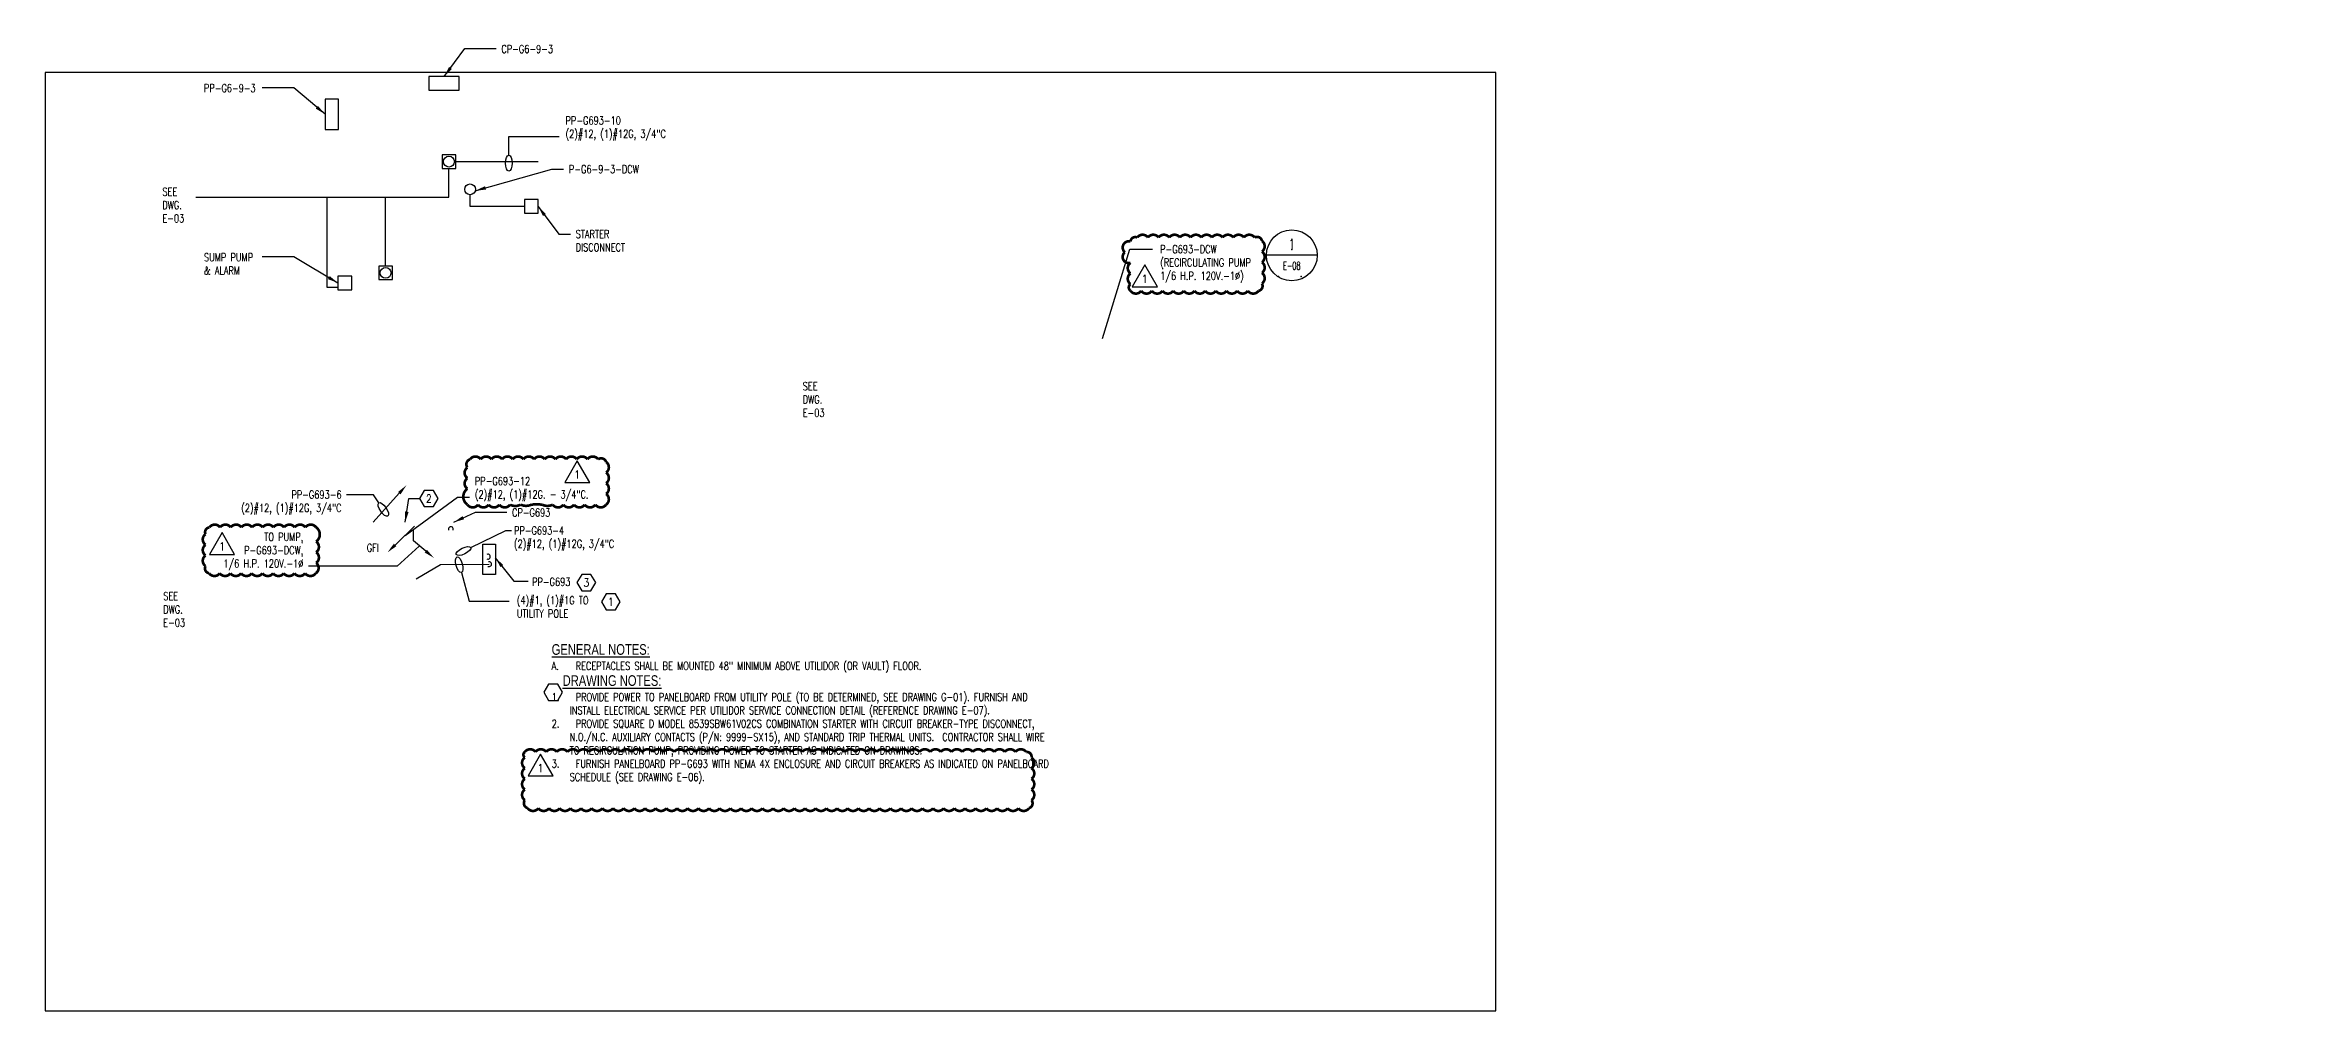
# Model space of a CAD drawing. Header units: inches. Extents: x 766 to 5092, y -413 to 715.
# Drawn here: x 2557 to 3825, y -413 to 131 of the extents above; entities that cross this region are included whole.
import ezdxf
from ezdxf import colors
from ezdxf.entities.mleader import LeaderData, LeaderLine
from ezdxf.enums import TextEntityAlignment as Align
from ezdxf.math import Vec2, Vec3

# ---------------------------------------------------------------- set-up
doc = ezdxf.new("R2010")
doc.units = ezdxf.units.IN
doc.header["$LTSCALE"] = 48
doc.header["$MEASUREMENT"] = 0
doc.layers.get('Defpoints').update_dxf_attribs({"color": 251})
for name, color, linetype in [('E-LIGHTS AND POWER', 91, 'Continuous'), ('E-LITE-IDEN', 41, 'Continuous'), ('E-LITE-WIRE', 40, 'Continuous'), ('E-POWER-IDEN', 71, 'Continuous'), ('E-POWR-IDEN', 71, 'Continuous'), ('E-POWR-IDEN @ 48', 71, 'Continuous'), ('E-POWR-PANL', 140, 'Continuous'), ('E-POWR-WIRE', 80, 'Continuous'), ('GENERAL NOTES', 41, 'Continuous'), ('GENERAL NOTES @ 48', 41, 'Continuous'), ('REV-1_E-04', 200, 'Continuous')]:
    doc.layers.add(name, color=color, linetype=linetype)
doc.layers.add('E-LITE', color=50, linetype='Continuous', lineweight=50)
doc.styles.add('Note', font='romans.shx', dxfattribs={"width": 0.85})
doc.styles.add('RomanS', font='romans.shx', dxfattribs={"width": 0.75})
doc.styles.get("Standard").update_dxf_attribs({"font": 'romans.shx', "width": 0.85})
doc.dimstyles.new('FH_Arrow_Leader', dxfattribs={"dimscale": 96, "dimtxt": 0.09375, "dimasz": 0.125, "dimexe": 0.0625, "dimexo": 0.0625, "dimgap": 0.09, "dimtad": 0, "dimtih": 1, "dimtoh": 1, "dimdec": 4, "dimzin": 0, "dimdsep": 46, "dimlunit": 4, "dimtxsty": 'RomanS', "dimcen": 0.09, "dimadec": 0, "dimazin": 0, "dimtfac": 1, "dimtdec": 4, "dimtofl": 0, "dimtmove": 0, "dimatfit": 3, "dimfxl": 1, "dimtolj": 1, "dimtzin": 0, "dimarcsym": 0})
doc.dimstyles.new('FH_Ellipse_Leader', dxfattribs={"dimscale": 96, "dimtxt": 0.09375, "dimasz": 0.06, "dimexe": 0.1875, "dimexo": 0.0625, "dimgap": 0.0625, "dimtad": 1, "dimtoh": 1, "dimdec": 4, "dimlfac": 96, "dimrnd": 0.03125, "dimzin": 0, "dimdsep": 46, "dimlunit": 4, "dimtxsty": 'RomanS', "dimcen": 0.09375, "dimclrd": 256, "dimclre": 256, "dimclrt": 256, "dimadec": 0, "dimazin": 0, "dimtfac": 1, "dimtdec": 4, "dimtofl": 0, "dimtmove": 0, "dimatfit": 3, "dimldrblk": 'ELL', "dimfxl": 0.1875, "dimtolj": 1, "dimtzin": 0, "dimarcsym": 0})
doc.dimstyles.get("Standard").update_dxf_attribs({"dimtxt": 0.09375, "dimasz": 0.09375, "dimexe": 0.0625, "dimexo": 0.0625, "dimgap": 0.03125, "dimtad": 1, "dimdec": 8, "dimzin": 0, "dimdsep": 46, "dimlunit": 4, "dimtxsty": 'RomanS', "dimcen": 0.09, "dimclrd": 254, "dimclre": 254, "dimclrt": 256, "dimadec": 0, "dimazin": 0, "dimtfac": 1, "dimtdec": 8, "dimtofl": 0, "dimtmove": 0, "dimatfit": 3, "dimfxl": 1, "dimtolj": 1, "dimtzin": 0, "dimlwd": -1, "dimlwe": -1, "dimarcsym": 0})

# ---------------------------------------------------------------- blocks, each defined once
blk = doc.blocks.new('A$C7CD956E1')
at = {"layer": 'E-LIGHTS AND POWER'}
blk.add_lwpolyline([(2.53, -2.53), (2.53, 2.53), (-2.53, 2.53), (-2.53, -2.53)], close=True, dxfattribs=at)
blk.add_circle((0, 0), 2.03, dxfattribs=at)
blk = doc.blocks.new('ELL')
blk.add_ellipse((0, 0), major_axis=(-1, 0), ratio=0.397545)
blk = doc.blocks.new('Anno_Hexagon')
at = {"color": 0, "linetype": 'ByBlock', "lineweight": -2}
blk.add_lwpolyline([(1.17, 0), (0.58, 1.01), (-0.58, 1.01), (-1.17, 0), (-0.58, -1.01), (0.58, -1.01)], close=True, dxfattribs=at)
at = {"color": 0, "linetype": 'ByBlock', "lineweight": -2, "style": 'Note', "width": 0.85}
blk.add_attdef('ID', text='', height=1, dxfattribs=at).set_placement((0, 0), align=Align.MIDDLE)
blk = doc.blocks.new('DTLBUBB_SINGLE')
at = {"linetype": 'Continuous'}
blk.add_line((14.3, 0), (-14.3, 0), dxfattribs=at)
blk.add_circle((0, 0), 14.3, dxfattribs=at)
at = {"color": 250}
for p in [(0, 3.2), (-7.4, -12), (5.3, -12)]:
    blk.add_point(p, dxfattribs=at)
at = {"style": 'RomanS'}
for tag, height, width, p in [('DTL#', 6, 0.7, (0, 3.2)), ('WHERE_DRAWN', 4.5, 0.6, (0, -8.1))]:
    blk.add_attdef(tag, text='', height=height, dxfattribs=dict(at, width=width)).set_placement(p, align=Align.CENTER)
blk = doc.blocks.new('Anno_Revision_A')
at = {"color": 0, "linetype": 'ByBlock', "lineweight": -2}
blk.add_lwpolyline([(1.18, -0.68), (0, 1.36), (-1.18, -0.68)], close=True, dxfattribs=at)
at = {"color": 0, "linetype": 'ByBlock', "lineweight": -2, "style": 'RomanS'}
blk.add_attdef('REVISION', text='', height=0.75, dxfattribs=at).set_placement((0, 0.06), align=Align.MIDDLE)

msp = doc.modelspace()

# ---------------------------------------------------------------- linework, layer by layer
at = {"layer": 'Defpoints'}
msp.add_lwpolyline([(2556.7, 115.3), (2556.7, -412.7), (3372.7, -412.7), (3372.7, 115.3)], close=True, dxfattribs=at)
at = {"layer": 'E-LITE-WIRE'}
for p, q in [((2787.7, 65.2), (2834.1, 65.2)), ((2783.9, 45.2), (2783.9, 61.4)), ((2641.5, 45.2), (2783.9, 45.2)), ((2715.5, -5.6), (2715.5, 45.2)), ((2748.3, 6.4), (2748.3, 45.2)), ((2795.8, 40), (2795.8, 46.6)), ((2826.5, 40), (2795.8, 40)), ((2721.5, -5.6), (2715.5, -5.6))]:
    msp.add_line(p, q, dxfattribs=at)
for points in [[(2772.6, 113.1), (2772.6, 105.5), (2789.7, 105.5), (2789.7, 113.1)], [(2714.2, 83.3), (2721.8, 83.3), (2721.8, 100.4), (2714.2, 100.4)], [(2826.5, 36.2), (2834.1, 36.2), (2834.1, 43.8), (2826.5, 43.8)], [(2721.5, -6.9), (2729.2, -6.9), (2729.2, 0.7), (2721.5, 0.7)]]:
    msp.add_lwpolyline(points, close=True, dxfattribs=at)
msp.add_circle((2795.8, 49.6), 3.04, dxfattribs=at)
at = {"layer": 'E-POWR-IDEN'}
msp.add_line((2763.9, -148.2), (2763.9, -142.3), dxfattribs=at)
at = {"layer": 'E-POWR-PANL'}
msp.add_lwpolyline([(2802.9, -167.2), (2802.9, -150.1), (2810.1, -150.1), (2810.1, -167.2)], close=True, dxfattribs=at)
at = {"layer": 'E-POWR-WIRE'}
msp.add_lwpolyline([(2805.8, -157.1, 0, 0, -0.437501), (2785.1, -141.6, 0, 0.15, 0), (2785.1, -141.6, 0, 0, 0)], format="xyseb", dxfattribs=at)
for centre, start, end in [((2785, -141.6), 337.6945, 202.3055), ((2805.8, -157.1), 247.6945, 112.3055), ((2806.5, -161.3), 243.0071, 107.618)]:
    msp.add_arc(centre, 1.38, start, end, dxfattribs=at)
at = {"layer": 'REV-1_E-04', "const_width": 1.5}
for points in [[(3167.3, -7.5, 0.520567), (3173.3, -7.5, 0.520567), (3179.3, -7.5, 0.520567), (3185.3, -7.5, 0.520567), (3191.3, -7.5, 0.520567), (3197.3, -7.5, 0.520567), (3203.3, -7.5, 0.520567), (3209.3, -7.5, 0.520567), (3215.3, -7.5, 0.520567), (3221.3, -7.5, 0.520567), (3227.3, -7.5, 0.520567), (3233.3, -7.5, 0.520567), (3239.3, -7.5, 0.520567), (3241.2, -3.4, 0.520567), (3241.2, 2.6, 0.520567), (3241.2, 8.6, 0.520567), (3241.2, 14.6, 0.520567), (3241.2, 20.6, 0.520567), (3237.1, 22.5, 0.520567), (3231.1, 22.5, 0.520567), (3225.1, 22.5, 0.520567), (3219.1, 22.5, 0.520567), (3213.1, 22.5, 0.520567), (3207.1, 22.5, 0.520567), (3201.1, 22.5, 0.520567), (3195.1, 22.5, 0.520567), (3189.1, 22.5, 0.520567), (3183.1, 22.5, 0.520567), (3177.1, 22.5, 0.520567), (3171.1, 22.5, 0.520567), (3167.3, 20.3, 0.785943), (3164.1, 14.2, 0.824425), (3167.3, 8.3, 0.520567), (3167.3, 2.3, 0.520567), (3167.3, -3.7, 0.520567)], [(2794.3, -127.8, 0.520567), (2800.3, -127.8, 0.520567), (2806.3, -127.8, 0.520567), (2812.3, -127.8, 0.520567), (2818.3, -127.8, 0.255174), (2824.3, -127.8, 0.232672), (2830.3, -127.8, -0.055772), (2836.3, -127.8, 0.236266), (2842.3, -127.8, 0.520567), (2848.3, -127.8, 0.520567), (2854.3, -127.8, 0.520567), (2860.3, -127.8, 0.520567), (2866.3, -127.8, 0.520567), (2872.3, -127.8, 0.520567), (2872.3, -121.8, 0.520567), (2872.3, -115.8, 0.520567), (2872.3, -109.8, 0.520567), (2872.3, -103.8, 0.520567), (2867.8, -102.3, 0.520567), (2861.8, -102.3, 0.520567), (2855.8, -102.3, 0.520567), (2849.8, -102.3, 0.520567), (2843.8, -102.3, 0.520567), (2837.8, -102.3, 0.520567), (2831.8, -102.3, 0.520567), (2825.8, -102.3, 0.520567), (2819.8, -102.3, 0.520567), (2813.8, -102.3, 0.520567), (2807.8, -102.3, 0.520567), (2801.8, -102.3, 0.520567), (2795.8, -102.3, 0.520567), (2794.3, -106.9, 0.520567), (2794.3, -112.9, 0.520567), (2794.3, -118.9, 0.520567)], [(2709.2, -140.6, 0.520567), (2703.2, -140.6, 0.520567), (2697.2, -140.6, 0.520567), (2691.2, -140.6, 0.520567), (2685.2, -140.6, 0.520567), (2679.2, -140.6, 0.520567), (2673.2, -140.6, 0.520567), (2667.2, -140.6, 0.520567), (2661.2, -140.6, 0.520567), (2655.2, -140.6, 0.520567), (2649.2, -140.6, 0.520567), (2647, -144.4, 0.520567), (2647, -150.4, 0.520567), (2647, -156.4, 0.520567), (2647, -162.4, 0.520567), (2649, -166.4, 0.520567), (2655, -166.4, 0.520567), (2661, -166.4, 0.520567), (2667, -166.4, 0.520567), (2673, -166.4, 0.520567), (2679, -166.4, 0.520567), (2685, -166.4, 0.520567), (2691, -166.4, 0.520567), (2697, -166.4, 0.520567), (2703, -166.4, 0.520567), (2709, -166.4, 0.520567), (2709.2, -160.6, 0.520567), (2709.2, -154.6, 0.520567), (2709.2, -148.6, 0.520567)], [(2826.6, -267, -0.520567), (2832.6, -267, -0.520567), (2838.6, -267, -0.520567), (2844.6, -267, -0.520567), (2850.6, -267, -0.520567), (2856.6, -267, -0.520567), (2862.6, -267, -0.520567), (2868.6, -267, -0.520567), (2874.6, -267, -0.520567), (2880.6, -267, -0.520567), (2886.6, -267, -0.520567), (2892.6, -267, -0.520567), (2898.6, -267, -0.520567), (2904.6, -267, -0.520567), (2910.6, -267, -0.520567), (2916.6, -267, -0.520567), (2922.6, -267, -0.520567), (2928.6, -267, -0.520567), (2934.6, -267, -0.520567), (2940.6, -267, -0.520567), (2946.6, -267, -0.520567), (2952.6, -267, -0.520567), (2958.6, -267, -0.520567), (2964.6, -267, -0.520567), (2970.6, -267, -0.520567), (2976.6, -267, -0.520567), (2982.6, -267, -0.520567), (2988.6, -267, -0.520567), (2994.6, -267, -0.520567), (3000.6, -267, -0.520567), (3006.6, -267, -0.520567), (3012.6, -267, -0.520567), (3018.6, -267, -0.520567), (3024.6, -267, -0.520567), (3030.6, -267, -0.520567), (3036.6, -267, -0.520567), (3042.6, -267, -0.520567), (3048.6, -267, -0.520567), (3054.6, -267, -0.520567), (3060.6, -267, -0.520567), (3066.6, -267, -0.520567), (3072.6, -267, -0.520567), (3078.6, -267, -0.520567), (3084.6, -267, -0.520567), (3090.6, -267, -0.520567), (3096.6, -267, -0.520567), (3102.6, -267, -0.520567), (3108.6, -267, -0.520567), (3111.6, -270.1, -0.520567), (3111.6, -276.1, -0.520567), (3111.6, -282.1, -0.520567), (3111.6, -288.1, -0.520567), (3111.6, -294.1, -0.520567), (3110.2, -298.6, -0.520567), (3104.2, -298.6, -0.520567), (3098.2, -298.6, -0.520567), (3092.2, -298.6, -0.520567), (3086.2, -298.6, -0.520567), (3080.2, -298.6, -0.520567), (3074.2, -298.6, -0.520567), (3068.2, -298.6, -0.520567), (3062.2, -298.6, -0.520567), (3056.2, -298.6, -0.520567), (3050.2, -298.6, -0.520567), (3044.2, -298.6, -0.520567), (3038.2, -298.6, -0.520567), (3032.2, -298.6, -0.520567), (3026.2, -298.6, -0.520567), (3020.2, -298.6, -0.520567), (3014.2, -298.6, -0.520567), (3008.2, -298.6, -0.520567), (3002.2, -298.6, -0.520567), (2996.2, -298.6, -0.520567), (2990.2, -298.6, -0.520567), (2984.2, -298.6, -0.520567), (2978.2, -298.6, -0.520567), (2972.2, -298.6, -0.520567), (2966.2, -298.6, -0.520567), (2960.2, -298.6, -0.520567), (2954.2, -298.6, -0.520567), (2948.2, -298.6, -0.520567), (2942.2, -298.6, -0.520567), (2936.2, -298.6, -0.520567), (2930.2, -298.6, -0.520567), (2924.2, -298.6, -0.520567), (2918.2, -298.6, -0.520567), (2912.2, -298.6, -0.520567), (2906.2, -298.6, -0.520567), (2900.2, -298.6, -0.520567), (2894.2, -298.6, -0.520567), (2888.2, -298.6, -0.520567), (2882.2, -298.6, -0.520567), (2876.2, -298.6, -0.520567), (2870.2, -298.6, -0.520567), (2864.2, -298.6, -0.520567), (2858.2, -298.6, -0.520567), (2852.2, -298.6, -0.520567), (2846.2, -298.6, -0.520567), (2840.2, -298.6, -0.520567), (2834.2, -298.6, -0.520567), (2828.2, -298.6, -0.520567), (2826.6, -294.1, -0.520567), (2826.6, -288.1, -0.520567), (2826.6, -282.1, -0.520567), (2826.6, -276.1, -0.520567), (2826.6, -270.1, -0.520567)]]:
    msp.add_lwpolyline(points, format="xyb", close=True, dxfattribs=at)

# ---------------------------------------------------------------- block references
at = {"layer": 'E-LITE', "xscale": 1.5, "yscale": 1.5, "zscale": 1.5}
for p in [(2783.9, 65.2), (2748.3, 2.6)]:
    msp.add_blockref('A$C7CD956E1', p, dxfattribs=at)
at = {"layer": 'E-POWR-IDEN'}
msp.add_blockref('DTLBUBB_SINGLE', (3258, 12.5), dxfattribs=at).add_auto_attribs({'DTL#': '1', 'WHERE_DRAWN': 'E-08'})
at = {"layer": 'E-POWR-IDEN', "xscale": 6, "yscale": 6, "zscale": 6}
for p in [(3175.3, -1.1), (2856.1, -111.3), (2656.3, -151.7), (2835.5, -276.4)]:
    msp.add_blockref('Anno_Revision_A', p, dxfattribs=at).add_auto_attribs({'REVISION': '1'})
at = {"layer": 'E-POWR-IDEN @ 48', "xscale": 4.5, "yscale": 4.5, "zscale": 4.5}
for p, values in [((2772.6, -124.4), {'ID': '2'}), ((2861.2, -171.7), {'ID': '3'}), ((2875, -182.5), {'ID': '1'})]:
    msp.add_blockref('Anno_Hexagon', p, dxfattribs=at).add_auto_attribs(values)
at = {"layer": 'GENERAL NOTES @ 48', "xscale": 4.5, "yscale": 4.5, "zscale": 4.5}
msp.add_blockref('Anno_Hexagon', (2842.6, -233.4), dxfattribs=at)

# ---------------------------------------------------------------- texts
at = {"layer": 'E-LITE-IDEN', "insert": (2849.5, 90.6), "char_height": 4.5, "attachment_point": 1, "style": 'RomanS'}
msp.add_mtext('PP-G693-10\\P(2)#12, (1)#12G, 3/4"C', dxfattribs=at)
at = {"layer": 'E-POWER-IDEN', "char_height": 4.5, "width": 14.382, "attachment_point": 1, "style": 'RomanS'}
for insert in [(2622.7, 50.5), (2982.9, -58.9), (2623.2, -177)]:
    msp.add_mtext('SEE DWG.\\PE-03', dxfattribs=dict(at, insert=insert))
at = {"layer": 'E-POWR-IDEN', "char_height": 4.5, "style": 'RomanS'}
for s, insert, attachment_point in [('CP-G6-9-3', (2813.4, 130.8), 1), ('PP-G6-9-3', (2646.1, 108.8), 1), ('P-G6-9-3-DCW', (2851.4, 63.2), 1), ('STARTER\\PDISCONNECT', (2855.2, 26.7), 1), ('SUMP PUMP\\P& ALARM', (2646.1, 13.6), 1), ('\\A1;PP-G693-12\\P(2)#12, (1)#12G. - 3/4"C.', (2798.5, -125.8), 7), ('PP-G693-6\\P(2)#12, (1)#12G, 3/4"C', (2723.5, -119.9), 3), ('CP-G693', (2819.4, -130), 1), ('GFI', (2737.7, -149.8), 1), ('PP-G693-4\\P(2)#12, (1)#12G, 3/4"C', (2820.5, -140.1), 1), ('PP-G693', (2830.7, -169), 1)]:
    msp.add_mtext(s, dxfattribs=dict(at, insert=insert, attachment_point=attachment_point))
for s, insert, width, attachment_point in [('\\A1;P-G693-DCW\\P(RECIRCULATING PUMP\\P1/6 H.P. 120V.-1∅)', (3184, 18.2), 57.732, 1), ('\\A1;\\PTO PUMP, P-G693-DCW,\\P1/6 H.P. 120V.-1∅', (2702, -164.7), 52.976, 9)]:
    msp.add_mtext(s, dxfattribs=dict(at, insert=insert, width=width, attachment_point=attachment_point))
at = {"layer": 'GENERAL NOTES', "insert": (2841.7, -206.3), "char_height": 3.375, "width": 279.423, "attachment_point": 1, "style": 'RomanS'}
msp.add_mtext('\\A1;{\\fArial|b0|i0|c0|p34;\\H1.7778x;\\LGENERAL NOTES:\\P\\pi-10.125,l10.125;\\Fromans|c0;\\H0.74999x;\\lA.^IRECEPTACLES SHALL BE MOUNTED 48" MINIMUM ABOVE UTILIDOR (OR VAULT) FLOOR.\\P\\pi0,l0;\\H1.3334x;  \\fArial|b0|i0|c0|p34;\\LDRAWING NOTES:\\P\\pi-10.125,l10.125;\\Fromans|c0;\\H0.74999x;\\l1.^IPROVIDE POWER TO PANELBOARD FROM UTILITY POLE (TO BE DETERMINED, SEE DRAWING G-01). FURNISH AND INSTALL ELECTRICAL SERVICE PER UTILIDOR SERVICE CONNECTION DETAIL (REFERENCE DRAWING E-07).\\P2.^IPROVIDE SQUARE D MODEL 8539SBW61V02CS COMBINATION STARTER WITH CIRCUIT BREAKER-TYPE DISCONNECT, N.O./N.C. AUXILIARY CONTACTS (P/N: 9999-SX15), AND STANDARD TRIP THERMAL UNITS.  CONTRACTOR SHALL WIRE TO RECIRCULATION PUMP, PROVIDING POWER TO STARTER AS INDICATED ON DRAWINGS.\\P3.^IFURNISH \\H0.99997x;PANELBOARD PP-G693 WITH NEMA 4X ENCLOSURE AND CIRCUIT BREAKERS AS INDICATED ON PANELBOARD SCHEDULE (SEE DRAWING E-06).}', dxfattribs=at)

# ---------------------------------------------------------------- leaders
at = {"layer": 'E-LITE-IDEN'}
ml = msp.add_multileader_mtext('Standard', dxfattribs=at)
ml.set_content('')
ml.set_leader_properties()
ml.set_arrow_properties(name='ELL')
ml.build(insert=Vec2(0, 0))
ml.multileader.update_dxf_attribs({"dogleg_length": 0.125, "arrow_head_size": 4.5, "scale": 48})
ctx = ml.context
ctx.base_point, ctx.scale, ctx.char_height, ctx.arrow_head_size, ctx.landing_gap_size, ctx.plane_origin = Vec3(2846, 79.3), 48, 4.5, 4.5, 4.32, Vec3(1824.7, -77.6)
notes = []
notes.append((ctx, [(0, (1, 1, 0), (2817.6, 79.3), (1, 0), 28.4, [(0, [(2817.6, 64.4)], 0, [])])]))
ctx.mtext, ml.multileader.dxf.content_type = None, 0
at = {"layer": 'E-POWR-IDEN'}
for points, dimstyle, override in [([(2781.2, 113.1), (2792.8, 128.8), (2810.5, 128.8)], 'Standard', {"dimscale": 48, "dimasz": 0.125, "dimgap": 0.125, "dimtad": 0, "dimclrd": 0}), ([(2714.2, 91.9), (2696.6, 106.8), (2678.9, 106.8)], 'Standard', {"dimscale": 48, "dimasz": 0.125, "dimgap": 0.125, "dimtad": 0, "dimclrd": 0}), ([(2798.7, 48.8), (2841.7, 61), (2848.3, 61)], 'Standard', {"dimscale": 48, "dimasz": 0.125, "dimgap": 0.125, "dimtad": 0, "dimclrd": 0}), ([(2834.1, 40), (2845.7, 24.3), (2852.3, 24.3)], 'Standard', {"dimscale": 48, "dimasz": 0.125, "dimgap": 0.125, "dimtad": 0, "dimclrd": 0}), ([(2721.5, -3.1), (2696.6, 11.6), (2678.9, 11.6)], 'Standard', {"dimscale": 48, "dimasz": 0.125, "dimgap": 0.125, "dimtad": 0, "dimclrd": 0}), ([(2759.3, -137.7), (2761.4, -124.4), (2767.4, -124.4)], 'Standard', {"dimscale": 48, "dimasz": 0.125, "dimgap": 0.125, "dimtad": 0, "dimclrd": 0}), ([(2786.6, -137.7), (2798.8, -132), (2816.5, -132)], 'Standard', {"dimscale": 48, "dimasz": 0.125, "dimgap": 0.125, "dimtad": 0, "dimclrd": 0}), ([(2765.5, -169.5), (2779.2, -161.5), (2806.5, -161.3)], 'FH_Arrow_Leader', {"dimscale": 0, "dimgap": 0.09, "dimtad": 0}), ([(2810, -157.7), (2820.5, -170.9), (2828.4, -170.9)], 'Standard', {"dimscale": 48, "dimasz": 0.125, "dimgap": 0.125, "dimtad": 0, "dimclrd": 0})]:
    msp.add_leader(points, dimstyle=dimstyle, override=override, dxfattribs=at)
at = {"layer": 'E-POWR-IDEN', "annotation_type": 0, "has_hookline": 1}
for points, dimstyle, override, hookline_direction, text_width in [([(3151.6, -34.3), (3167, 16), (3179.6, 16)], 'FH_Arrow_Leader', {"dimscale": 0, "dimgap": 0.09, "dimtad": 0}, 0, 56.4), ([(2759.2, -145.1), (2788.7, -123.6), (2795.5, -123.6)], 'FH_Ellipse_Leader', {"dimscale": 0, "dimgap": 0.0625, "dimtad": 0}, 0, 71.8), ([(2767.1, -151.2), (2754.7, -162.4), (2705, -162.4)], 'FH_Ellipse_Leader', {"dimscale": 0, "dimgap": 0.0625, "dimtad": 0}, 1, 50)]:
    msp.add_leader(points, dimstyle=dimstyle, override=override, dxfattribs=dict(at, hookline_direction=hookline_direction, text_width=text_width))
at = {"layer": 'E-POWR-IDEN'}
ml = msp.add_multileader_mtext('Standard', dxfattribs=at)
ml.set_content('')
ml.set_leader_properties()
ml.set_arrow_properties(name='ELL')
ml.build(insert=Vec2(0, 0))
ml.multileader.update_dxf_attribs({"dogleg_length": 0.125, "arrow_head_size": 4.5, "scale": 48})
ctx = ml.context
ctx.base_point, ctx.scale, ctx.char_height, ctx.arrow_head_size, ctx.landing_gap_size, ctx.plane_origin = Vec3(2726.3, -122.3), 48, 4.5, 4.5, 4.32, Vec3(4720.3, -338.3)
ctx.text_align_type = 2
notes.append((ctx, [(0, (1, 1, 0), (2741.4, -122.3), (-1, 0), 15.1, [(0, [(2747, -130.5)], 0, [])])]))
ctx.mtext, ml.multileader.dxf.content_type = None, 0
ml = msp.add_multileader_mtext('Standard', dxfattribs=at)
ml.set_content('')
ml.set_leader_properties()
ml.build(insert=Vec2(0, 0))
ml.multileader.update_dxf_attribs({"dogleg_length": 0.125, "arrow_head_size": 6, "scale": 48})
ctx = ml.context
ctx.base_point, ctx.scale, ctx.char_height, ctx.arrow_head_size, ctx.landing_gap_size, ctx.plane_origin = Vec3(2764.5, -140), 48, 4.5, 6, 4.32, Vec3(1817, 20.7)
notes.append((ctx, [(1, (1, 1, 0), (2764.5, -140), (1, 0), 0.00146, [(0, [(2749.3, -154.7)], 0, [])])]))
ctx.mtext, ml.multileader.dxf.content_type = None, 0
ml = msp.add_multileader_mtext('Standard', dxfattribs=at)
ml.set_content('')
ml.set_leader_properties()
ml.build(insert=Vec2(0, 0))
ml.multileader.update_dxf_attribs({"dogleg_length": 0.125, "arrow_head_size": 6, "scale": 48})
ctx = ml.context
ctx.base_point, ctx.scale, ctx.char_height, ctx.arrow_head_size, ctx.landing_gap_size, ctx.plane_origin = Vec3(2763.9, -148.2), 48, 4.5, 6, 4.32, Vec3(1816.3, 12.5)
notes.append((ctx, [(0, (1, 1, 0), (2763.9, -148.2), (-1, 0), 0.00146, [(0, [(2775.5, -157.8)], 0, [])])]))
ctx.mtext, ml.multileader.dxf.content_type = None, 0
ml = msp.add_multileader_mtext('Standard', dxfattribs=at)
ml.set_content('')
ml.set_leader_properties()
ml.set_arrow_properties(name='ELL')
ml.build(insert=Vec2(0, 0))
ml.multileader.update_dxf_attribs({"dogleg_length": 0.125, "arrow_head_size": 4.5, "scale": 48})
ctx = ml.context
ctx.base_point, ctx.scale, ctx.char_height, ctx.arrow_head_size, ctx.landing_gap_size, ctx.plane_origin = Vec3(2819.2, -142.4), 48, 4.5, 4.5, 4.32, Vec3(0, 9.5)
notes.append((ctx, [(0, (1, 1, 0), (2815.9, -142.4), (1, 0), 3.28, [(0, [(2792.1, -153.9)], 0, [])])]))
ctx.mtext, ml.multileader.dxf.content_type = None, 0
ml = msp.add_multileader_mtext('Standard', dxfattribs=at)
ml.set_content('(4)#1, (1)#1G TO\\PUTILITY POLE ', color=256, style='RomanS')
ml.set_leader_properties()
ml.set_arrow_properties(name='ELL')
ml.build(insert=Vec2(0, 0))
ml.multileader.update_dxf_attribs({"dogleg_length": 0.125, "arrow_head_size": 4.5, "scale": 48})
ctx = ml.context
ctx.base_point, ctx.scale, ctx.char_height, ctx.arrow_head_size, ctx.landing_gap_size, ctx.plane_origin = Vec3(2817.8, -182.1), 48, 4.5, 4.5, 4.32, Vec3(-1, 9.5)
notes.append((ctx, [(0, (1, 1, 0), (2795.3, -182.1), (1, 0), 22.5, [(0, [(2789.7, -161.6)], 0, [])])]))
ctx.mtext.insert, ctx.mtext.width = Vec3(2822.1, -179.4), 47.295
at = {"layer": 'E-POWR-WIRE'}
ml = msp.add_multileader_mtext('Standard', dxfattribs=at)
ml.set_content('')
ml.set_leader_properties()
ml.build(insert=Vec2(0, 0))
ml.multileader.update_dxf_attribs({"dogleg_length": 0.125, "arrow_head_size": 6, "scale": 48})
ctx = ml.context
ctx.base_point, ctx.scale, ctx.char_height, ctx.arrow_head_size, ctx.landing_gap_size, ctx.plane_origin = Vec3(2741.2, -137.7), 48, 4.5, 6, 4.32, Vec3(1793.6, 23)
notes.append((ctx, [(0, (1, 1, 0), (2741.2, -137.7), (-1, 0), 0.00146, [(0, [(2760, -116.9)], 0, [])])]))
ctx.mtext, ml.multileader.dxf.content_type = None, 0
for ctx, leaders in notes:
    for number, flags, end, landing, length, lines in leaders:
        leader = LeaderData()
        leader.index, (leader.has_last_leader_line, leader.has_dogleg_vector, leader.attachment_direction) = number, flags
        leader.last_leader_point, leader.dogleg_vector, leader.dogleg_length = Vec3(end), Vec3(landing), length
        for number, points, colour, breaks in lines:
            line = LeaderLine()
            line.index, line.vertices, line.color, line.breaks = number, Vec3.list(points), colors.encode_raw_color(colour), breaks
            leader.lines.append(line)
        ctx.leaders.append(leader)

doc.saveas('drawing.dxf')
